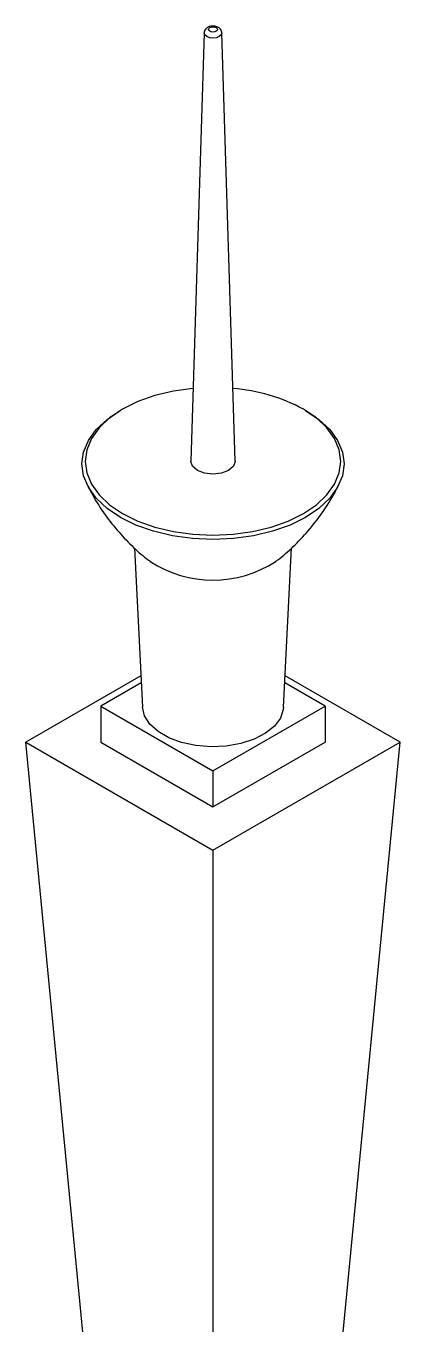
# Model space of a CAD drawing. Header units: millimetres. Extents: x 68 to 201, y 10 to 192.
# Drawn here: x 178.76 to 187.24, y 145.75 to 175.2 of the extents above; entities that cross this region are included whole.
import ezdxf

# ---------------------------------------------------------------- set-up
doc = ezdxf.new("R2010")
doc.units = ezdxf.units.MM

msp = doc.modelspace()

# ---------------------------------------------------------------- linework, layer by layer
at = {"color": 7, "linetype": 'Continuous', "lineweight": 25}
for p, q in [((182.799, 175.043), (182.501, 165.327)), ((183.501, 165.327), (183.203, 175.043)), ((180.95, 166.506), (180.899, 166.477)), ((185.103, 166.477), (185.052, 166.506)), ((181.217, 163.356), (181.402, 159.743)), ((184.6, 159.743), (184.785, 163.358)), ((181.365, 160.458), (178.758, 158.953)), ((181.373, 160.3), (180.455, 159.77)), ((185.547, 159.77), (184.629, 160.3)), ((187.244, 158.953), (184.637, 160.458)), ((180.455, 159.77), (180.455, 158.953)), ((180.455, 159.77), (183.001, 158.3)), ((183.001, 158.3), (185.547, 159.77)), ((185.547, 159.77), (185.547, 158.953)), ((178.758, 158.953), (183.001, 156.504)), ((180.173, 144.255), (178.758, 158.953)), ((180.455, 158.953), (183.001, 157.484)), ((183.001, 156.504), (187.244, 158.953)), ((183.001, 157.484), (185.547, 158.953)), ((185.829, 144.255), (187.244, 158.953)), ((183.001, 158.3), (183.001, 157.484)), ((183.001, 156.504), (183.001, 142.623))]:
    msp.add_line(p, q, dxfattribs=at)
at = {"color": 8, "linetype": 'Continuous', "lineweight": 25, "flags": 128}
msp.add_lwpolyline([(183.203, 175.043), (183.203, 175.041), (183.188, 174.996), (183.144, 174.958), (183.078, 174.933), (183.001, 174.924), (182.924, 174.933), (182.858, 174.958), (182.814, 174.996), (182.799, 175.041), (182.799, 175.043)], dxfattribs=at)
at = {"color": 7, "linetype": 'Continuous', "lineweight": 25, "flags": 128}
for points in [[(183.073, 175.163), (183.096, 175.143), (183.103, 175.121), (183.096, 175.098), (183.073, 175.079), (183.04, 175.066), (183.001, 175.062), (182.962, 175.066), (182.929, 175.079), (182.906, 175.098), (182.899, 175.121), (182.906, 175.143), (182.929, 175.163), (182.962, 175.175), (183.001, 175.18), (183.04, 175.175), (183.073, 175.163)], [(182.552, 166.976), (182.547, 166.976), (182.105, 166.914), (181.684, 166.814), (181.296, 166.677), (180.95, 166.506), (180.655, 166.306), (180.417, 166.082), (180.243, 165.84), (180.137, 165.584), (180.101, 165.322), (180.137, 165.06), (180.243, 164.805), (180.417, 164.562), (180.655, 164.338), (180.95, 164.138), (181.296, 163.968), (181.684, 163.831), (182.105, 163.73), (182.547, 163.669), (183.001, 163.648), (183.455, 163.669), (183.897, 163.73), (184.318, 163.831), (184.706, 163.968), (185.052, 164.138), (185.347, 164.338), (185.585, 164.562), (185.759, 164.805), (185.865, 165.06), (185.901, 165.322), (185.865, 165.584), (185.759, 165.84), (185.585, 166.082), (185.347, 166.306), (185.052, 166.506), (185.052, 166.506)], [(180.9, 164.051), (180.597, 164.255), (180.353, 164.485), (180.175, 164.734), (180.066, 164.995), (180.029, 165.264), (180.066, 165.532), (180.175, 165.794), (180.353, 166.043), (180.597, 166.272), (180.899, 166.477)], [(185.103, 166.477), (185.405, 166.272), (185.649, 166.043), (185.827, 165.794), (185.936, 165.532), (185.973, 165.264), (185.936, 164.995), (185.827, 164.734), (185.649, 164.485), (185.405, 164.255), (185.102, 164.051), (184.748, 163.876), (184.35, 163.735), (183.919, 163.632), (183.466, 163.569), (183.001, 163.548), (182.536, 163.569), (182.083, 163.632), (181.652, 163.735), (181.254, 163.876), (180.9, 164.051)], [(183.501, 165.327), (183.501, 165.322), (183.463, 165.212), (183.355, 165.118), (183.192, 165.056), (183.001, 165.034), (182.81, 165.056), (182.647, 165.118), (182.539, 165.212), (182.501, 165.322), (182.501, 165.327)], [(184.6, 159.743), (184.596, 159.695), (184.531, 159.499), (184.394, 159.315), (184.192, 159.153), (183.934, 159.02), (183.633, 158.921), (183.303, 158.863), (182.958, 158.846), (182.615, 158.873), (182.29, 158.942), (181.999, 159.05), (181.754, 159.191), (181.568, 159.359), (181.448, 159.547), (181.402, 159.743)]]:
    msp.add_lwpolyline(points, dxfattribs=at)
at = {"color": 7, "linetype": 'Continuous', "lineweight": 25}
for centre, radius, start, end in [((183.13, 162.922), 4.067, 61.7988, 85.4761), ((183.001, 165.237), 2.607, 236.8689, 303.1162)]:
    msp.add_arc(centre, radius, start, end, dxfattribs=at)
for points, knots in [([(183.123, 175.167), (183.105, 175.176), (183.064, 175.195), (182.989, 175.201), (182.914, 175.188), (182.853, 175.155), (182.815, 175.11), (182.798, 175.07), (182.8, 175.048), (182.801, 175.043)], [0, 0, 0, 0, 0.151496, 0.330642, 0.517403, 0.691134, 0.834082, 0.966151, 1, 1, 1, 1]), ([(183.202, 175.043), (183.202, 175.048), (183.204, 175.069), (183.188, 175.106), (183.16, 175.144), (183.135, 175.16), (183.123, 175.167)], [0, 0, 0, 0, 0.080018, 0.417485, 0.738766, 1, 1, 1, 1]), ([(180.162, 164.771), (180.198, 164.697), (180.313, 164.465), (180.549, 164.109), (180.859, 163.712), (181.19, 163.373), (181.435, 163.153), (181.571, 163.06), (181.588, 163.048)], [0, 0, 0, 0, 0.106147, 0.335127, 0.55648, 0.768835, 0.970416, 1, 1, 1, 1]), ([(184.412, 163.048), (184.431, 163.061), (184.574, 163.158), (184.829, 163.389), (185.171, 163.743), (185.485, 164.155), (185.711, 164.501), (185.815, 164.717), (185.841, 164.771)], [0, 0, 0, 0, 0.032562, 0.24295, 0.462888, 0.689969, 0.922293, 1, 1, 1, 1])]:
    msp.add_open_spline(points, degree=3, knots=knots, dxfattribs=at)

doc.saveas('drawing.dxf')
